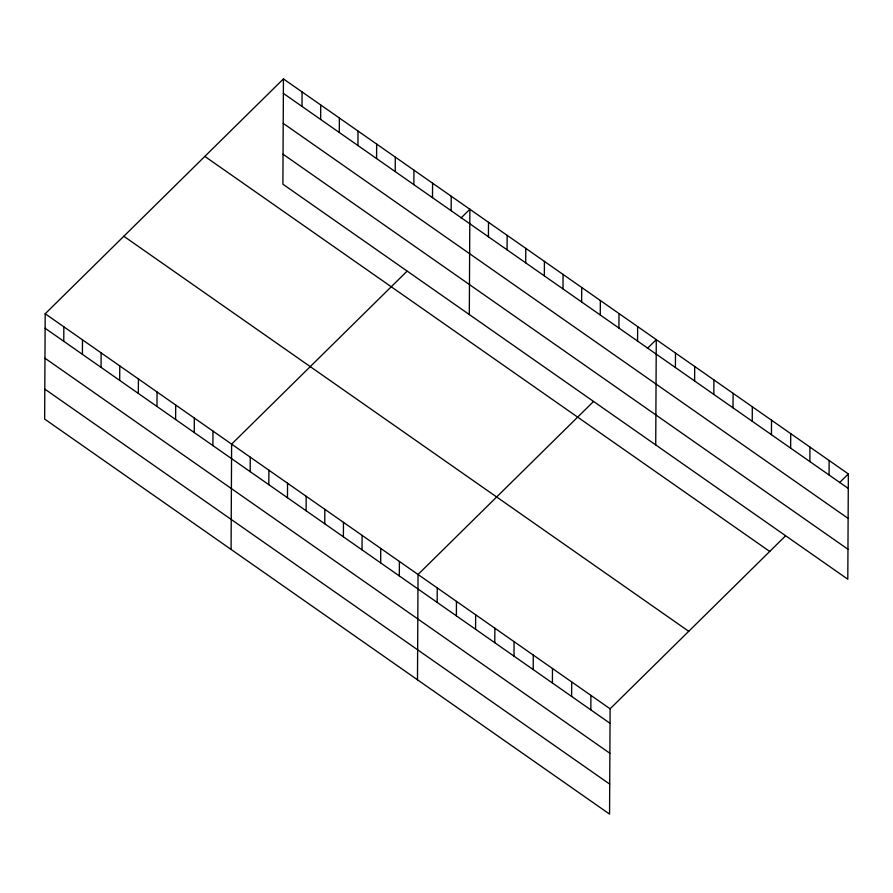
<?xml version="1.0" encoding="UTF-8"?>
<svg xmlns="http://www.w3.org/2000/svg" width="893" height="893" viewBox="0 0 893 893"><rect width="100%" height="100%" fill="white"/><g stroke="black" fill="none" stroke-linecap="round" stroke-linejoin="round"><path stroke-width="1.34" d="M283.438 78.897L282.891 184.192L847.803 579.233L848.35 473.937L283.438 78.897L45.197 313.767L44.65 419.063L609.562 814.103L610.109 708.808L785.449 535.945M63.771 341.293L63.838 326.805M82.413 354.32L82.48 339.831M101.054 367.358L101.132 352.869M119.695 380.396L119.774 365.907M138.337 393.433L138.415 378.945M156.978 406.471L157.056 391.982M175.62 419.509L175.698 405.02M194.261 432.547L194.339 418.058M212.902 445.585L212.981 431.096M231.075 549.418L231.622 444.134L406.962 271.271M250.185 471.649L250.263 457.16M268.826 484.687L268.905 470.198M287.468 497.725L287.546 483.236M302.013 106.423L302.08 91.934M306.109 510.763L306.187 496.274M320.654 119.461L320.732 104.972M324.751 523.8L324.829 509.311M339.295 132.499L339.373 118.01M343.392 536.838L343.47 522.349M357.937 145.537L358.015 131.048M362.033 549.876L362.111 535.387M376.578 158.563L376.656 144.074M380.686 562.914L380.753 548.425M395.219 171.601L395.298 157.112M399.327 575.94L399.394 561.451M413.861 184.639L413.939 170.15M417.489 679.785L418.036 574.489L593.387 401.627M432.502 197.677L432.58 183.188M437.168 602.418L437.246 587.929M451.144 210.715L451.222 196.226M456.379 615.846L456.457 601.357M469.316 314.559L469.863 209.263L461.022 217.981M475.589 629.275L475.656 614.786M488.426 236.79L488.504 222.301M494.789 642.703L494.867 628.214M507.068 249.828L507.146 235.339M514 656.143L514.078 641.654M525.709 262.855L525.787 248.366M533.21 669.571L533.277 655.082M544.35 275.892L544.429 261.403M552.41 683L552.488 668.511M562.992 288.93L563.07 274.441M571.62 696.428L571.699 681.939M581.633 301.968L581.711 287.479M590.831 709.868L590.898 695.379M600.275 315.006L600.353 300.517M618.927 328.044L618.994 313.555M637.569 341.081L637.635 326.592M655.73 444.926L656.277 339.63L647.436 348.348M675.409 367.548L675.488 353.059M694.62 380.976L694.698 366.487M713.831 394.405L713.898 379.916M733.03 407.844L733.108 393.355M752.241 421.273L752.319 406.784M771.452 434.701L771.519 420.212M790.651 448.141L790.729 433.652M809.862 461.569L809.94 447.08M829.072 474.998L829.139 460.509M839.509 482.655L848.35 473.937M283.371 93.385L848.272 488.426M283.215 123.357L848.116 518.398M283.048 154.221L847.959 549.273M204.821 156.398L769.733 551.45M123.826 236.254L688.726 631.306M45.197 313.767L610.109 708.808M45.13 328.256L610.031 723.297M44.974 358.216L609.874 753.268M44.806 389.091L609.718 784.132"/></g></svg>
